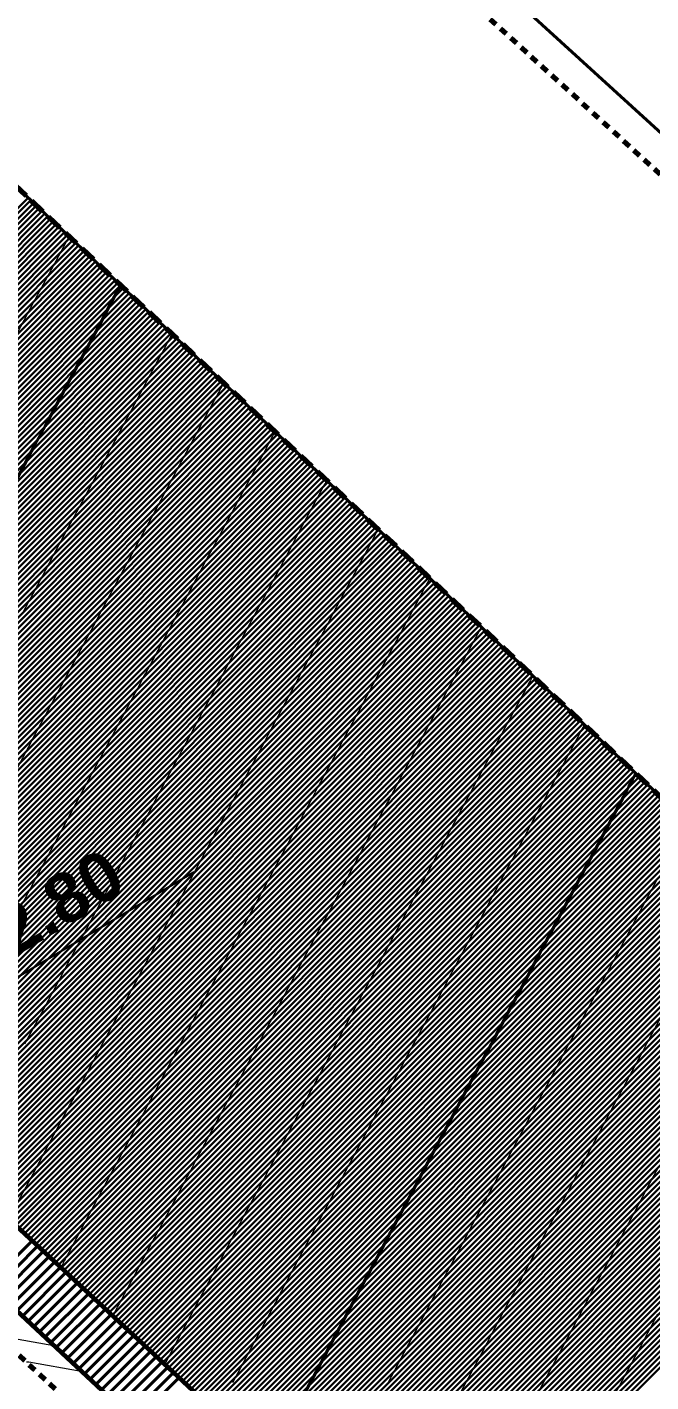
# Model space of a CAD drawing. Extents: x 2799052 to 2815686, y 1319509 to 1336143.
# Drawn here: x 2807529.06 to 2807539.16, y 1327782.17 to 1327804.1 of the extents above; entities that cross this region are included whole.
import ezdxf

# ---------------------------------------------------------------- set-up
doc = ezdxf.new("R2010")
doc.units = 0
doc.header["$LTSCALE"] = 0.5
doc.header["$MEASUREMENT"] = 0
doc.linetypes.add('DASHED', pattern=[0.75, 0.5, -0.25])
doc.linetypes.add('HIDDEN', pattern=[0.375, 0.25, -0.125])
for name, color, linetype, lineweight in [('C-Demo-Saww-Cutt', 4, 'HIDDEN', 70), ('C-PRKG-CONC', 2, 'Continuous', 40), ('C-PRKG-Curb-Gutt', 5, 'Continuous', 40), ('C-Road-Asph-Hach', 110, 'Continuous', 30), ('C-Strm-Foun-Dran', 6, 'HIDDEN', 70), ('C-TOPO-BDRY', 5, 'DASHED', 70), ('C-Topo-Cont-10th', 8, 'Continuous', 13), ('C-TOPO-CONT-1FT', 7, 'Continuous', 40), ('C-TOPO-SPOT', 2, 'Continuous', 25), ('C-WALL', 6, 'Continuous', 60), ('C-Wall-Hach', 130, 'Continuous', 40)]:
    doc.layers.add(name, color=color, linetype=linetype, lineweight=lineweight)
doc.layers.add('C-Road-Asph-Hach-Bdry', color=64, linetype='Continuous', lineweight=25, plot=False)
doc.layers.add('C-TOPO-USER', color=40, linetype='Continuous')
doc.styles.add('Swiss 721 BT', font='swissb.ttf', dxfattribs={"height": 2})

msp = doc.modelspace()

# ---------------------------------------------------------------- linework, layer by layer
at = {"layer": 'C-Demo-Saww-Cutt'}
msp.add_line((2807530.907, 1327809.387), (2807546.432, 1327795.225), dxfattribs=at)
at = {"layer": 'C-PRKG-CONC'}
for p, q in [((2807526.78, 1327803.513), (2807555.181, 1327776.615)), ((2807544.894, 1327769.795), (2807526.593, 1327786.827))]:
    msp.add_line(p, q, dxfattribs=at)
at = {"layer": 'C-PRKG-Curb-Gutt'}
msp.add_line((2807531.294, 1327809.711, 8304.434), (2807546.769, 1327795.595, 8304.434), dxfattribs=at)
at = {"layer": 'C-Road-Asph-Hach', "linetype": 'Continuous'}
for p, q in [((2807520.362, 1327792.627), (2807529.075, 1327801.34)), ((2807520.407, 1327792.584), (2807529.12, 1327801.297)), ((2807520.453, 1327792.541), (2807529.165, 1327801.254)), ((2807520.499, 1327792.499), (2807529.211, 1327801.211)), ((2807520.545, 1327792.456), (2807529.256, 1327801.168)), ((2807520.591, 1327792.414), (2807529.302, 1327801.125)), ((2807520.636, 1327792.371), (2807529.347, 1327801.082)), ((2807520.682, 1327792.328), (2807529.392, 1327801.039)), ((2807520.728, 1327792.286), (2807529.438, 1327800.996)), ((2807520.774, 1327792.243), (2807529.483, 1327800.953)), ((2807520.819, 1327792.201), (2807529.529, 1327800.91)), ((2807520.865, 1327792.158), (2807529.574, 1327800.867)), ((2807520.911, 1327792.115), (2807529.619, 1327800.824)), ((2807520.957, 1327792.073), (2807529.665, 1327800.781)), ((2807521.003, 1327792.03), (2807529.71, 1327800.738)), ((2807521.048, 1327791.988), (2807529.756, 1327800.695)), ((2807521.094, 1327791.945), (2807529.801, 1327800.652)), ((2807521.14, 1327791.902), (2807529.846, 1327800.609)), ((2807521.186, 1327791.86), (2807529.892, 1327800.566)), ((2807521.232, 1327791.817), (2807529.937, 1327800.523)), ((2807521.277, 1327791.775), (2807529.983, 1327800.48)), ((2807521.323, 1327791.732), (2807530.028, 1327800.437)), ((2807521.369, 1327791.689), (2807530.073, 1327800.394)), ((2807521.415, 1327791.647), (2807530.119, 1327800.351)), ((2807521.46, 1327791.604), (2807530.164, 1327800.308)), ((2807521.506, 1327791.562), (2807530.21, 1327800.265)), ((2807521.552, 1327791.519), (2807530.255, 1327800.222)), ((2807521.598, 1327791.476), (2807530.3, 1327800.179)), ((2807521.644, 1327791.434), (2807530.346, 1327800.136)), ((2807521.689, 1327791.391), (2807530.391, 1327800.093)), ((2807521.735, 1327791.348), (2807530.436, 1327800.05)), ((2807521.781, 1327791.306), (2807530.482, 1327800.007)), ((2807521.827, 1327791.263), (2807530.527, 1327799.964)), ((2807521.872, 1327791.221), (2807530.573, 1327799.921)), ((2807521.918, 1327791.178), (2807530.618, 1327799.878)), ((2807521.964, 1327791.135), (2807530.663, 1327799.835)), ((2807522.01, 1327791.093), (2807530.709, 1327799.792)), ((2807522.056, 1327791.05), (2807530.754, 1327799.749)), ((2807522.101, 1327791.008), (2807530.8, 1327799.706)), ((2807522.147, 1327790.965), (2807530.845, 1327799.663)), ((2807522.193, 1327790.922), (2807530.89, 1327799.62)), ((2807522.239, 1327790.88), (2807530.936, 1327799.577)), ((2807522.284, 1327790.837), (2807530.981, 1327799.534)), ((2807522.33, 1327790.795), (2807531.027, 1327799.491)), ((2807522.376, 1327790.752), (2807531.072, 1327799.448)), ((2807522.422, 1327790.709), (2807531.117, 1327799.405)), ((2807522.468, 1327790.667), (2807531.163, 1327799.362)), ((2807522.513, 1327790.624), (2807531.208, 1327799.319)), ((2807522.559, 1327790.582), (2807531.254, 1327799.276)), ((2807522.605, 1327790.539), (2807531.299, 1327799.233)), ((2807522.651, 1327790.496), (2807531.344, 1327799.19)), ((2807522.697, 1327790.454), (2807531.39, 1327799.147)), ((2807522.742, 1327790.411), (2807531.435, 1327799.104)), ((2807522.788, 1327790.369), (2807531.481, 1327799.061)), ((2807522.834, 1327790.326), (2807531.526, 1327799.018)), ((2807522.88, 1327790.283), (2807531.571, 1327798.975)), ((2807522.925, 1327790.241), (2807531.617, 1327798.932)), ((2807522.971, 1327790.198), (2807531.662, 1327798.889)), ((2807523.017, 1327790.155), (2807531.708, 1327798.846)), ((2807523.063, 1327790.113), (2807531.753, 1327798.803)), ((2807523.109, 1327790.07), (2807531.798, 1327798.76)), ((2807523.154, 1327790.028), (2807531.844, 1327798.717)), ((2807523.2, 1327789.985), (2807531.889, 1327798.674)), ((2807523.246, 1327789.942), (2807531.935, 1327798.631)), ((2807523.292, 1327789.9), (2807531.98, 1327798.588)), ((2807523.337, 1327789.857), (2807532.025, 1327798.545)), ((2807523.383, 1327789.815), (2807532.071, 1327798.502)), ((2807523.429, 1327789.772), (2807532.116, 1327798.459)), ((2807523.475, 1327789.729), (2807532.161, 1327798.416)), ((2807523.521, 1327789.687), (2807532.207, 1327798.373)), ((2807523.566, 1327789.644), (2807532.252, 1327798.33)), ((2807523.612, 1327789.602), (2807532.298, 1327798.287)), ((2807523.658, 1327789.559), (2807532.343, 1327798.244)), ((2807523.704, 1327789.516), (2807532.388, 1327798.201)), ((2807523.749, 1327789.474), (2807532.434, 1327798.158)), ((2807523.795, 1327789.431), (2807532.479, 1327798.115)), ((2807523.841, 1327789.389), (2807532.525, 1327798.072)), ((2807523.887, 1327789.346), (2807532.57, 1327798.029)), ((2807523.933, 1327789.303), (2807532.615, 1327797.986)), ((2807523.978, 1327789.261), (2807532.661, 1327797.943)), ((2807524.024, 1327789.218), (2807532.706, 1327797.9)), ((2807524.07, 1327789.176), (2807532.752, 1327797.857)), ((2807524.116, 1327789.133), (2807532.797, 1327797.814)), ((2807524.162, 1327789.09), (2807532.842, 1327797.771)), ((2807524.207, 1327789.048), (2807532.888, 1327797.728)), ((2807524.253, 1327789.005), (2807532.933, 1327797.685)), ((2807524.299, 1327788.962), (2807532.979, 1327797.642)), ((2807524.345, 1327788.92), (2807533.024, 1327797.599)), ((2807524.39, 1327788.877), (2807533.069, 1327797.556)), ((2807524.436, 1327788.835), (2807533.115, 1327797.513)), ((2807524.482, 1327788.792), (2807533.16, 1327797.47)), ((2807524.528, 1327788.749), (2807533.206, 1327797.427)), ((2807524.574, 1327788.707), (2807533.251, 1327797.384)), ((2807524.619, 1327788.664), (2807533.296, 1327797.341)), ((2807524.665, 1327788.622), (2807533.342, 1327797.298)), ((2807524.711, 1327788.579), (2807533.387, 1327797.255)), ((2807524.757, 1327788.536), (2807533.433, 1327797.212)), ((2807524.802, 1327788.494), (2807533.478, 1327797.169)), ((2807524.848, 1327788.451), (2807533.523, 1327797.126)), ((2807524.894, 1327788.409), (2807533.569, 1327797.083)), ((2807524.94, 1327788.366), (2807533.614, 1327797.04)), ((2807524.986, 1327788.323), (2807533.66, 1327796.997)), ((2807525.031, 1327788.281), (2807533.705, 1327796.954)), ((2807525.077, 1327788.238), (2807533.75, 1327796.911)), ((2807525.123, 1327788.196), (2807533.796, 1327796.868)), ((2807525.169, 1327788.153), (2807533.841, 1327796.825)), ((2807525.214, 1327788.11), (2807533.886, 1327796.782)), ((2807525.26, 1327788.068), (2807533.932, 1327796.739)), ((2807525.306, 1327788.025), (2807533.977, 1327796.696)), ((2807525.352, 1327787.983), (2807534.023, 1327796.653)), ((2807525.398, 1327787.94), (2807534.068, 1327796.61)), ((2807525.443, 1327787.897), (2807534.113, 1327796.567)), ((2807525.489, 1327787.855), (2807534.159, 1327796.524)), ((2807525.535, 1327787.812), (2807534.204, 1327796.481)), ((2807525.581, 1327787.769), (2807534.25, 1327796.438)), ((2807525.627, 1327787.727), (2807534.295, 1327796.395)), ((2807525.672, 1327787.684), (2807534.34, 1327796.352)), ((2807525.718, 1327787.642), (2807534.386, 1327796.309)), ((2807525.764, 1327787.599), (2807534.431, 1327796.266)), ((2807525.81, 1327787.556), (2807534.477, 1327796.223)), ((2807525.855, 1327787.514), (2807534.522, 1327796.18)), ((2807525.901, 1327787.471), (2807534.567, 1327796.137)), ((2807525.947, 1327787.429), (2807534.613, 1327796.094)), ((2807525.993, 1327787.386), (2807534.658, 1327796.051)), ((2807526.039, 1327787.343), (2807534.704, 1327796.008)), ((2807526.084, 1327787.301), (2807534.749, 1327795.965)), ((2807526.13, 1327787.258), (2807534.794, 1327795.922)), ((2807526.176, 1327787.216), (2807534.84, 1327795.879)), ((2807526.222, 1327787.173), (2807534.885, 1327795.836)), ((2807526.267, 1327787.13), (2807534.931, 1327795.793)), ((2807526.313, 1327787.088), (2807534.976, 1327795.75)), ((2807526.359, 1327787.045), (2807535.021, 1327795.708)), ((2807526.405, 1327787.003), (2807535.067, 1327795.665)), ((2807526.451, 1327786.96), (2807535.112, 1327795.622)), ((2807526.496, 1327786.917), (2807535.158, 1327795.579)), ((2807526.542, 1327786.875), (2807535.203, 1327795.536)), ((2807526.588, 1327786.832), (2807535.248, 1327795.493)), ((2807526.634, 1327786.79), (2807535.294, 1327795.45)), ((2807526.679, 1327786.747), (2807535.339, 1327795.407)), ((2807526.725, 1327786.704), (2807535.385, 1327795.364)), ((2807526.771, 1327786.662), (2807535.43, 1327795.321)), ((2807526.817, 1327786.619), (2807535.475, 1327795.278)), ((2807526.863, 1327786.576), (2807535.521, 1327795.235)), ((2807526.908, 1327786.534), (2807535.566, 1327795.192)), ((2807526.954, 1327786.491), (2807535.612, 1327795.149)), ((2807527, 1327786.449), (2807535.657, 1327795.106)), ((2807527.046, 1327786.406), (2807535.702, 1327795.063)), ((2807527.092, 1327786.363), (2807535.748, 1327795.02)), ((2807527.137, 1327786.321), (2807535.793, 1327794.977)), ((2807527.183, 1327786.278), (2807535.838, 1327794.934)), ((2807527.229, 1327786.236), (2807535.884, 1327794.891)), ((2807527.275, 1327786.193), (2807535.929, 1327794.848)), ((2807527.32, 1327786.15), (2807535.975, 1327794.805)), ((2807527.366, 1327786.108), (2807536.02, 1327794.762)), ((2807527.412, 1327786.065), (2807536.065, 1327794.719)), ((2807527.458, 1327786.023), (2807536.111, 1327794.676)), ((2807527.504, 1327785.98), (2807536.156, 1327794.633)), ((2807527.549, 1327785.937), (2807536.202, 1327794.59)), ((2807527.595, 1327785.895), (2807536.247, 1327794.547)), ((2807527.641, 1327785.852), (2807536.292, 1327794.504)), ((2807527.687, 1327785.81), (2807536.338, 1327794.461)), ((2807527.732, 1327785.767), (2807536.383, 1327794.418)), ((2807527.778, 1327785.724), (2807536.429, 1327794.375)), ((2807527.824, 1327785.682), (2807536.474, 1327794.332)), ((2807527.87, 1327785.639), (2807536.519, 1327794.289)), ((2807527.916, 1327785.597), (2807536.565, 1327794.246)), ((2807527.961, 1327785.554), (2807536.61, 1327794.203)), ((2807528.007, 1327785.511), (2807536.656, 1327794.16)), ((2807528.053, 1327785.469), (2807536.701, 1327794.117)), ((2807528.099, 1327785.426), (2807536.746, 1327794.074)), ((2807528.144, 1327785.383), (2807536.792, 1327794.031)), ((2807528.19, 1327785.341), (2807536.837, 1327793.988)), ((2807528.236, 1327785.298), (2807536.883, 1327793.945)), ((2807528.282, 1327785.256), (2807536.928, 1327793.902)), ((2807528.328, 1327785.213), (2807536.973, 1327793.859)), ((2807528.373, 1327785.17), (2807537.019, 1327793.816)), ((2807528.419, 1327785.128), (2807537.064, 1327793.773)), ((2807528.465, 1327785.085), (2807537.11, 1327793.73)), ((2807528.511, 1327785.043), (2807537.155, 1327793.687)), ((2807528.557, 1327785), (2807537.2, 1327793.644)), ((2807528.602, 1327784.957), (2807537.246, 1327793.601)), ((2807528.648, 1327784.915), (2807537.291, 1327793.558)), ((2807528.694, 1327784.872), (2807537.337, 1327793.515)), ((2807528.74, 1327784.83), (2807537.382, 1327793.472)), ((2807528.785, 1327784.787), (2807537.427, 1327793.429)), ((2807528.831, 1327784.744), (2807537.473, 1327793.386)), ((2807528.877, 1327784.702), (2807537.518, 1327793.343)), ((2807528.923, 1327784.659), (2807537.563, 1327793.3)), ((2807528.969, 1327784.617), (2807537.609, 1327793.257)), ((2807529.014, 1327784.574), (2807537.654, 1327793.214)), ((2807529.06, 1327784.531), (2807537.7, 1327793.171)), ((2807529.106, 1327784.489), (2807537.745, 1327793.128)), ((2807529.152, 1327784.446), (2807537.79, 1327793.085)), ((2807529.197, 1327784.404), (2807537.836, 1327793.042)), ((2807529.243, 1327784.361), (2807537.881, 1327792.999)), ((2807529.289, 1327784.318), (2807537.927, 1327792.956)), ((2807529.335, 1327784.276), (2807537.972, 1327792.913)), ((2807529.381, 1327784.233), (2807538.017, 1327792.87)), ((2807529.426, 1327784.19), (2807538.063, 1327792.827)), ((2807529.472, 1327784.148), (2807538.108, 1327792.784)), ((2807529.518, 1327784.105), (2807538.154, 1327792.741)), ((2807529.564, 1327784.063), (2807538.199, 1327792.698)), ((2807529.609, 1327784.02), (2807538.244, 1327792.655)), ((2807529.655, 1327783.977), (2807538.29, 1327792.612)), ((2807529.701, 1327783.935), (2807538.335, 1327792.569)), ((2807529.747, 1327783.892), (2807538.381, 1327792.526)), ((2807529.793, 1327783.85), (2807538.426, 1327792.483)), ((2807529.838, 1327783.807), (2807538.471, 1327792.44)), ((2807529.884, 1327783.764), (2807538.517, 1327792.397)), ((2807529.93, 1327783.722), (2807538.562, 1327792.354)), ((2807529.976, 1327783.679), (2807538.608, 1327792.311)), ((2807530.022, 1327783.637), (2807538.653, 1327792.268)), ((2807530.067, 1327783.594), (2807538.698, 1327792.225)), ((2807530.113, 1327783.551), (2807538.744, 1327792.182)), ((2807530.159, 1327783.509), (2807538.789, 1327792.139)), ((2807530.205, 1327783.466), (2807538.835, 1327792.096)), ((2807530.25, 1327783.424), (2807538.88, 1327792.053)), ((2807530.296, 1327783.381), (2807538.925, 1327792.01)), ((2807530.342, 1327783.338), (2807538.971, 1327791.967)), ((2807530.388, 1327783.296), (2807539.016, 1327791.924)), ((2807530.434, 1327783.253), (2807539.062, 1327791.881)), ((2807530.479, 1327783.211), (2807539.107, 1327791.838)), ((2807530.525, 1327783.168), (2807539.152, 1327791.795)), ((2807530.571, 1327783.125), (2807539.198, 1327791.752)), ((2807530.617, 1327783.083), (2807539.243, 1327791.709)), ((2807530.662, 1327783.04), (2807539.288, 1327791.666)), ((2807530.708, 1327782.997), (2807539.334, 1327791.623)), ((2807530.754, 1327782.955), (2807539.379, 1327791.58)), ((2807530.8, 1327782.912), (2807539.425, 1327791.537)), ((2807530.846, 1327782.87), (2807539.47, 1327791.494)), ((2807530.891, 1327782.827), (2807539.515, 1327791.451)), ((2807530.937, 1327782.784), (2807539.561, 1327791.408)), ((2807530.983, 1327782.742), (2807539.606, 1327791.365)), ((2807531.029, 1327782.699), (2807539.652, 1327791.322)), ((2807531.074, 1327782.657), (2807539.697, 1327791.279)), ((2807531.12, 1327782.614), (2807539.742, 1327791.236)), ((2807531.166, 1327782.571), (2807539.788, 1327791.193)), ((2807531.212, 1327782.529), (2807539.833, 1327791.15)), ((2807531.258, 1327782.486), (2807539.879, 1327791.107)), ((2807531.303, 1327782.444), (2807539.924, 1327791.064)), ((2807531.349, 1327782.401), (2807539.969, 1327791.021)), ((2807531.395, 1327782.358), (2807540.015, 1327790.978)), ((2807531.441, 1327782.316), (2807540.06, 1327790.935)), ((2807531.487, 1327782.273), (2807540.106, 1327790.892)), ((2807531.532, 1327782.231), (2807540.151, 1327790.849)), ((2807531.578, 1327782.188), (2807540.196, 1327790.806)), ((2807531.624, 1327782.145), (2807540.242, 1327790.763)), ((2807531.67, 1327782.103), (2807540.287, 1327790.72)), ((2807531.715, 1327782.06), (2807540.333, 1327790.677)), ((2807531.761, 1327782.018), (2807540.378, 1327790.634)), ((2807531.807, 1327781.975), (2807540.423, 1327790.591)), ((2807531.853, 1327781.932), (2807540.469, 1327790.548)), ((2807531.899, 1327781.89), (2807540.514, 1327790.505)), ((2807531.944, 1327781.847), (2807540.56, 1327790.462)), ((2807531.99, 1327781.804), (2807540.605, 1327790.419)), ((2807532.036, 1327781.762), (2807540.65, 1327790.376)), ((2807532.082, 1327781.719), (2807540.696, 1327790.333)), ((2807532.127, 1327781.677), (2807540.741, 1327790.29)), ((2807532.173, 1327781.634), (2807540.787, 1327790.247)), ((2807532.219, 1327781.591), (2807540.832, 1327790.204)), ((2807532.265, 1327781.549), (2807540.877, 1327790.161)), ((2807532.311, 1327781.506), (2807540.923, 1327790.118)), ((2807532.356, 1327781.464), (2807540.968, 1327790.075)), ((2807532.402, 1327781.421), (2807541.013, 1327790.032)), ((2807532.448, 1327781.378), (2807541.059, 1327789.989)), ((2807532.494, 1327781.336), (2807541.104, 1327789.946)), ((2807532.539, 1327781.293), (2807541.15, 1327789.903)), ((2807532.585, 1327781.251), (2807541.195, 1327789.86)), ((2807532.631, 1327781.208), (2807541.24, 1327789.817)), ((2807532.677, 1327781.165), (2807541.286, 1327789.774)), ((2807532.723, 1327781.123), (2807541.331, 1327789.731)), ((2807532.768, 1327781.08), (2807541.377, 1327789.688)), ((2807532.814, 1327781.038), (2807541.422, 1327789.645)), ((2807532.86, 1327780.995), (2807541.467, 1327789.602)), ((2807532.906, 1327780.952), (2807541.513, 1327789.559)), ((2807532.952, 1327780.91), (2807541.558, 1327789.516)), ((2807532.997, 1327780.867), (2807541.604, 1327789.473)), ((2807533.043, 1327780.825), (2807541.649, 1327789.43)), ((2807533.089, 1327780.782), (2807541.694, 1327789.387)), ((2807533.135, 1327780.739), (2807541.74, 1327789.344)), ((2807533.18, 1327780.697), (2807541.785, 1327789.301)), ((2807533.226, 1327780.654), (2807541.831, 1327789.258)), ((2807533.272, 1327780.611), (2807541.876, 1327789.215)), ((2807533.318, 1327780.569), (2807541.921, 1327789.172)), ((2807533.364, 1327780.526), (2807541.967, 1327789.129)), ((2807533.409, 1327780.484), (2807542.012, 1327789.087)), ((2807533.455, 1327780.441), (2807542.058, 1327789.044)), ((2807533.501, 1327780.398), (2807542.103, 1327789.001)), ((2807533.547, 1327780.356), (2807542.148, 1327788.958)), ((2807533.592, 1327780.313), (2807542.194, 1327788.915)), ((2807533.638, 1327780.271), (2807542.239, 1327788.872)), ((2807533.684, 1327780.228), (2807542.285, 1327788.829)), ((2807533.73, 1327780.185), (2807542.33, 1327788.786)), ((2807533.776, 1327780.143), (2807542.375, 1327788.743)), ((2807533.821, 1327780.1), (2807542.421, 1327788.7)), ((2807533.867, 1327780.058), (2807542.466, 1327788.657)), ((2807533.913, 1327780.015), (2807542.512, 1327788.614)), ((2807533.959, 1327779.972), (2807542.557, 1327788.571)), ((2807534.004, 1327779.93), (2807542.602, 1327788.528)), ((2807534.05, 1327779.887), (2807542.648, 1327788.485)), ((2807534.096, 1327779.845), (2807542.693, 1327788.442)), ((2807534.142, 1327779.802), (2807542.738, 1327788.399)), ((2807534.188, 1327779.759), (2807542.784, 1327788.356)), ((2807534.233, 1327779.717), (2807542.829, 1327788.313)), ((2807534.279, 1327779.674), (2807542.875, 1327788.27)), ((2807534.325, 1327779.632), (2807542.92, 1327788.227)), ((2807534.371, 1327779.589), (2807542.965, 1327788.184)), ((2807534.417, 1327779.546), (2807543.011, 1327788.141)), ((2807534.462, 1327779.504), (2807543.056, 1327788.098)), ((2807534.508, 1327779.461), (2807543.102, 1327788.055)), ((2807534.554, 1327779.418), (2807543.147, 1327788.012)), ((2807534.6, 1327779.376), (2807543.192, 1327787.969)), ((2807534.645, 1327779.333), (2807543.238, 1327787.926)), ((2807534.691, 1327779.291), (2807543.283, 1327787.883)), ((2807534.737, 1327779.248), (2807543.329, 1327787.84)), ((2807534.783, 1327779.205), (2807543.374, 1327787.797)), ((2807534.829, 1327779.163), (2807543.419, 1327787.754)), ((2807534.874, 1327779.12), (2807543.465, 1327787.711)), ((2807534.92, 1327779.078), (2807543.51, 1327787.668)), ((2807534.966, 1327779.035), (2807543.556, 1327787.625)), ((2807535.012, 1327778.992), (2807543.601, 1327787.582)), ((2807535.057, 1327778.95), (2807543.646, 1327787.539)), ((2807535.103, 1327778.907), (2807543.692, 1327787.496)), ((2807535.149, 1327778.865), (2807543.737, 1327787.453)), ((2807535.195, 1327778.822), (2807543.783, 1327787.41)), ((2807535.241, 1327778.779), (2807543.828, 1327787.367)), ((2807535.286, 1327778.737), (2807543.873, 1327787.324)), ((2807535.332, 1327778.694), (2807543.919, 1327787.281)), ((2807535.378, 1327778.652), (2807543.964, 1327787.238)), ((2807535.424, 1327778.609), (2807544.01, 1327787.195)), ((2807535.469, 1327778.566), (2807544.055, 1327787.152)), ((2807531.441, 1327782.316), (2807531.441, 1327782.316))]:
    msp.add_line(p, q, dxfattribs=at)
at = {"layer": 'C-Road-Asph-Hach-Bdry'}
for p, q in [((2807544.894, 1327769.795), (2807507.963, 1327804.165)), ((2807526.78, 1327803.513), (2807555.181, 1327776.615))]:
    msp.add_line(p, q, dxfattribs=at)
msp.add_circle((2807368.688, 1327825.522), 8317.007, dxfattribs=at)
at = {"layer": 'C-Strm-Foun-Dran'}
msp.add_line((2807511.8, 1327798.546), (2807546.434, 1327766.313), dxfattribs=at)
at = {"layer": 'C-TOPO-BDRY'}
msp.add_line((2807555.181, 1327776.615, 8305.199), (2807526.78, 1327803.513, 8305.199), dxfattribs=at)
at = {"layer": 'C-Topo-Cont-10th'}
for points, elevation in [([(2807528.895, 1327799.142), (2807529.07, 1327799.468), (2807529.164, 1327799.644), (2807529.419, 1327800.119), (2807529.489, 1327800.248), (2807529.732, 1327800.702), (2807529.738, 1327800.712)], 8293.1), ([(2807528.999, 1327794.644), (2807529.312, 1327795.227), (2807529.536, 1327795.644), (2807529.661, 1327795.878), (2807529.895, 1327796.313), (2807530.01, 1327796.528), (2807530.072, 1327796.644), (2807530.359, 1327797.179), (2807530.609, 1327797.644), (2807530.709, 1327797.83), (2807530.895, 1327798.177), (2807531.058, 1327798.481), (2807531.145, 1327798.644), (2807531.304, 1327798.939), (2807531.343, 1327799.012), (2807531.399, 1327799.116), (2807531.407, 1327799.131)], 8292.9), ([(2807528.895, 1327792.103), (2807529.084, 1327792.455), (2807529.185, 1327792.644), (2807529.433, 1327793.106), (2807529.722, 1327793.644), (2807529.782, 1327793.756), (2807529.895, 1327793.967), (2807530.131, 1327794.407), (2807530.258, 1327794.644), (2807530.481, 1327795.058), (2807530.795, 1327795.644), (2807530.83, 1327795.709), (2807530.895, 1327795.831), (2807531.179, 1327796.36), (2807531.331, 1327796.644), (2807531.528, 1327797.011), (2807531.867, 1327797.644), (2807531.877, 1327797.662), (2807531.895, 1327797.696), (2807532.226, 1327798.313), (2807532.232, 1327798.324), (2807532.232, 1327798.324), (2807532.241, 1327798.341)], 8292.8), ([(2807528.895, 1327789.755), (2807529.205, 1327790.333), (2807529.372, 1327790.644), (2807529.554, 1327790.984), (2807529.895, 1327791.619), (2807529.904, 1327791.635), (2807529.908, 1327791.644), (2807530.253, 1327792.286), (2807530.445, 1327792.644), (2807530.602, 1327792.937), (2807530.895, 1327793.484), (2807530.951, 1327793.588), (2807530.981, 1327793.644), (2807531.3, 1327794.239), (2807531.517, 1327794.644), (2807531.649, 1327794.89), (2807531.895, 1327795.349), (2807531.998, 1327795.541), (2807532.053, 1327795.644), (2807532.347, 1327796.192), (2807532.589, 1327796.644), (2807532.696, 1327796.843), (2807532.895, 1327797.214), (2807533.045, 1327797.494), (2807533.048, 1327797.499), (2807533.067, 1327797.534), (2807533.067, 1327797.535), (2807533.076, 1327797.55)], 8292.7), ([(2807529.022, 1327787.644), (2807529.327, 1327788.212), (2807529.559, 1327788.644), (2807529.676, 1327788.862), (2807529.895, 1327789.271), (2807530.025, 1327789.513), (2807530.095, 1327789.644), (2807530.374, 1327790.164), (2807530.631, 1327790.644), (2807530.723, 1327790.815), (2807530.895, 1327791.135), (2807531.072, 1327791.466), (2807531.167, 1327791.644), (2807531.421, 1327792.117), (2807531.704, 1327792.644), (2807531.77, 1327792.768), (2807531.895, 1327793.001), (2807532.119, 1327793.419), (2807532.24, 1327793.644), (2807532.468, 1327794.07), (2807532.776, 1327794.644), (2807532.817, 1327794.721), (2807532.895, 1327794.866), (2807533.166, 1327795.372), (2807533.312, 1327795.644), (2807533.515, 1327796.023), (2807533.848, 1327796.644), (2807533.864, 1327796.674), (2807533.883, 1327796.71), (2807533.901, 1327796.743), (2807533.902, 1327796.745), (2807533.91, 1327796.76)], 8292.6), ([(2807528.932, 1327785.125), (2807529.1, 1327785.438), (2807529.21, 1327785.644), (2807529.449, 1327786.089), (2807529.746, 1327786.644), (2807529.798, 1327786.74), (2807529.895, 1327786.921), (2807530.147, 1327787.391), (2807530.282, 1327787.644), (2807530.496, 1327788.042), (2807530.818, 1327788.644), (2807530.845, 1327788.693), (2807530.895, 1327788.786), (2807531.194, 1327789.344), (2807531.354, 1327789.644), (2807531.543, 1327789.996), (2807531.89, 1327790.644), (2807531.892, 1327790.647), (2807531.895, 1327790.652), (2807532.241, 1327791.298), (2807532.426, 1327791.644), (2807532.59, 1327791.949), (2807532.895, 1327792.518), (2807532.939, 1327792.6), (2807532.962, 1327792.644), (2807533.288, 1327793.251), (2807533.498, 1327793.644), (2807533.637, 1327793.902), (2807533.895, 1327794.384), (2807533.986, 1327794.553), (2807534.034, 1327794.644), (2807534.334, 1327795.204), (2807534.57, 1327795.644), (2807534.683, 1327795.855), (2807534.7, 1327795.886), (2807534.719, 1327795.921), (2807534.735, 1327795.953), (2807534.737, 1327795.955), (2807534.745, 1327795.97)], 8292.5), ([(2807535.579, 1327795.179), (2807535.572, 1327795.165), (2807535.57, 1327795.162), (2807535.554, 1327795.132), (2807535.536, 1327795.099), (2807535.516, 1327795.061), (2807535.502, 1327795.036), (2807535.292, 1327794.644), (2807535.154, 1327794.385), (2807534.895, 1327793.902), (2807534.805, 1327793.734), (2807534.756, 1327793.644), (2807534.456, 1327793.083), (2807534.221, 1327792.644), (2807534.107, 1327792.432), (2807533.895, 1327792.036), (2807533.758, 1327791.78), (2807533.685, 1327791.644), (2807533.409, 1327791.129), (2807533.149, 1327790.644), (2807533.061, 1327790.478), (2807532.895, 1327790.169), (2807532.712, 1327789.827), (2807532.614, 1327789.644), (2807532.363, 1327789.176), (2807532.078, 1327788.644), (2807532.014, 1327788.525), (2807531.895, 1327788.302), (2807531.665, 1327787.873), (2807531.542, 1327787.644), (2807531.316, 1327787.222), (2807531.006, 1327786.644), (2807530.968, 1327786.571), (2807530.895, 1327786.436), (2807530.619, 1327785.92), (2807530.471, 1327785.644), (2807530.27, 1327785.269), (2807529.935, 1327784.644), (2807529.921, 1327784.617), (2807529.793, 1327784.378), (2807529.733, 1327784.265), (2807529.698, 1327784.201), (2807529.676, 1327784.16), (2807529.66, 1327784.13), (2807529.649, 1327784.109), (2807529.64, 1327784.092), (2807529.613, 1327784.041), (2807529.604, 1327784.025)], 8292.4), ([(2807536.414, 1327794.389), (2807536.406, 1327794.376), (2807536.404, 1327794.372), (2807536.389, 1327794.344), (2807536.372, 1327794.312), (2807536.353, 1327794.276), (2807536.332, 1327794.236), (2807536.322, 1327794.217), (2807536.014, 1327793.644), (2807535.973, 1327793.566), (2807535.895, 1327793.421), (2807535.624, 1327792.915), (2807535.479, 1327792.644), (2807535.275, 1327792.263), (2807534.943, 1327791.644), (2807534.926, 1327791.612), (2807534.895, 1327791.554), (2807534.578, 1327790.961), (2807534.408, 1327790.644), (2807534.229, 1327790.31), (2807533.895, 1327789.686), (2807533.88, 1327789.658), (2807533.872, 1327789.644), (2807533.531, 1327789.007), (2807533.337, 1327788.644), (2807533.183, 1327788.356), (2807532.895, 1327787.819), (2807532.834, 1327787.705), (2807532.801, 1327787.644), (2807532.485, 1327787.053), (2807532.266, 1327786.644), (2807532.137, 1327786.402), (2807531.895, 1327785.951), (2807531.788, 1327785.751), (2807531.73, 1327785.644), (2807531.439, 1327785.099), (2807531.195, 1327784.644), (2807531.091, 1327784.448), (2807530.895, 1327784.082), (2807530.742, 1327783.797), (2807530.722, 1327783.759), (2807530.632, 1327783.591), (2807530.581, 1327783.495), (2807530.548, 1327783.433), (2807530.524, 1327783.39), (2807530.507, 1327783.358), (2807530.494, 1327783.333), (2807530.454, 1327783.257), (2807530.446, 1327783.242)], 8292.3), ([(2807537.248, 1327793.599), (2807537.241, 1327793.586), (2807537.239, 1327793.581), (2807537.225, 1327793.555), (2807537.209, 1327793.525), (2807537.191, 1327793.491), (2807537.17, 1327793.453), (2807537.147, 1327793.41), (2807537.141, 1327793.398), (2807536.895, 1327792.939), (2807536.792, 1327792.747), (2807536.737, 1327792.644), (2807536.443, 1327792.095), (2807536.201, 1327791.644), (2807536.095, 1327791.444), (2807535.895, 1327791.072), (2807535.746, 1327790.793), (2807535.666, 1327790.644), (2807535.397, 1327790.141), (2807535.131, 1327789.644), (2807535.048, 1327789.49), (2807534.895, 1327789.204), (2807534.7, 1327788.839), (2807534.595, 1327788.644), (2807534.351, 1327788.187), (2807534.06, 1327787.644), (2807534.003, 1327787.536), (2807533.895, 1327787.335), (2807533.654, 1327786.885), (2807533.525, 1327786.644), (2807533.305, 1327786.233), (2807532.99, 1327785.644), (2807532.957, 1327785.582), (2807532.895, 1327785.467), (2807532.608, 1327784.93), (2807532.455, 1327784.644), (2807532.26, 1327784.279), (2807531.92, 1327783.644), (2807531.911, 1327783.627), (2807531.895, 1327783.597), (2807531.563, 1327782.976), (2807531.531, 1327782.916), (2807531.463, 1327782.789), (2807531.419, 1327782.707), (2807531.388, 1327782.649), (2807531.366, 1327782.607), (2807531.348, 1327782.574), (2807531.294, 1327782.472), (2807531.287, 1327782.459)], 8292.2), ([(2807538.083, 1327792.808), (2807538.076, 1327792.796), (2807538.073, 1327792.791), (2807538.06, 1327792.766), (2807538.045, 1327792.738), (2807538.028, 1327792.706), (2807538.009, 1327792.671), (2807537.987, 1327792.63), (2807537.962, 1327792.582), (2807537.96, 1327792.579), (2807537.895, 1327792.458), (2807537.611, 1327791.927), (2807537.459, 1327791.644), (2807537.262, 1327791.276), (2807536.924, 1327790.644), (2807536.914, 1327790.625), (2807536.895, 1327790.59), (2807536.565, 1327789.973), (2807536.389, 1327789.644), (2807536.217, 1327789.322), (2807535.895, 1327788.721), (2807535.868, 1327788.671), (2807535.854, 1327788.644), (2807535.519, 1327788.019), (2807535.318, 1327787.644), (2807535.171, 1327787.368), (2807534.895, 1327786.852), (2807534.822, 1327786.716), (2807534.783, 1327786.644), (2807534.474, 1327786.065), (2807534.249, 1327785.644), (2807534.125, 1327785.413), (2807533.895, 1327784.983), (2807533.777, 1327784.762), (2807533.714, 1327784.644), (2807533.429, 1327784.11), (2807533.179, 1327783.644), (2807533.08, 1327783.458), (2807532.895, 1327783.112), (2807532.732, 1327782.807), (2807532.645, 1327782.644), (2807532.384, 1327782.155)], 8292.1), ([(2807539.25, 1327790.289), (2807538.904, 1327789.644), (2807538.901, 1327789.638), (2807538.895, 1327789.626), (2807538.553, 1327788.986), (2807538.369, 1327788.644), (2807538.204, 1327788.335), (2807537.895, 1327787.757), (2807537.856, 1327787.683), (2807537.834, 1327787.644), (2807537.507, 1327787.031), (2807537.3, 1327786.644), (2807537.159, 1327786.38), (2807536.895, 1327785.887), (2807536.81, 1327785.728), (2807536.765, 1327785.644), (2807536.462, 1327785.077), (2807536.231, 1327784.644), (2807536.114, 1327784.425), (2807535.895, 1327784.015), (2807535.766, 1327783.773), (2807535.696, 1327783.644), (2807535.417, 1327783.121), (2807535.162, 1327782.644), (2807535.069, 1327782.469), (2807534.895, 1327782.143)], 8291.9), ([(2807539.372, 1327788.167), (2807539.092, 1327787.644), (2807539.023, 1327787.515), (2807538.895, 1327787.275), (2807538.675, 1327786.864), (2807538.557, 1327786.644), (2807538.327, 1327786.212), (2807538.023, 1327785.644), (2807537.978, 1327785.56), (2807537.895, 1327785.404), (2807537.63, 1327784.908), (2807537.489, 1327784.644), (2807537.282, 1327784.257), (2807536.955, 1327783.644), (2807536.934, 1327783.605), (2807536.895, 1327783.532), (2807536.586, 1327782.953), (2807536.421, 1327782.644), (2807536.238, 1327782.301), (2807535.895, 1327781.659)], 8291.8), ([(2807539.281, 1327785.644), (2807539.146, 1327785.392), (2807538.895, 1327784.922), (2807538.798, 1327784.74), (2807538.746, 1327784.644), (2807538.45, 1327784.089), (2807538.212, 1327783.644), (2807538.102, 1327783.437), (2807537.895, 1327783.049), (2807537.754, 1327782.785), (2807537.678, 1327782.644), (2807537.406, 1327782.133), (2807537.145, 1327781.644), (2807537.058, 1327781.481), (2807536.895, 1327781.175), (2807536.71, 1327780.828), (2807536.612, 1327780.644), (2807536.363, 1327780.176), (2807536.079, 1327779.644), (2807536.015, 1327779.523), (2807535.895, 1327779.298), (2807535.668, 1327778.871)], 8291.7), ([(2807539.27, 1327783.269), (2807538.936, 1327782.644), (2807538.922, 1327782.617), (2807538.895, 1327782.567), (2807538.574, 1327781.965), (2807538.403, 1327781.644), (2807538.226, 1327781.313), (2807537.895, 1327780.692), (2807537.878, 1327780.66), (2807537.869, 1327780.644), (2807537.531, 1327780.008), (2807537.337, 1327779.644), (2807537.183, 1327779.355), (2807536.895, 1327778.814), (2807536.836, 1327778.703), (2807536.805, 1327778.644)], 8291.6), ([(2807529.501, 1327782.755), (2807529.489, 1327782.756), (2807528.67, 1327782.899)], 8295.3), ([(2807529.945, 1327782.341), (2807529.933, 1327782.342), (2807529.088, 1327782.489), (2807529.047, 1327782.491)], 8295.2)]:
    msp.add_lwpolyline(points, dxfattribs=dict(at, elevation=elevation))
at = {"layer": 'C-TOPO-CONT-1FT'}
for points, elevation in [([(2807528.895, 1327796.796), (2807529.191, 1327797.348), (2807529.35, 1327797.644), (2807529.54, 1327797.998), (2807529.886, 1327798.644), (2807529.889, 1327798.649), (2807529.895, 1327798.66), (2807530.239, 1327799.3), (2807530.311, 1327799.435), (2807530.416, 1327799.63), (2807530.565, 1327799.909), (2807530.572, 1327799.921)], 8293), ([(2807538.917, 1327792.018), (2807538.911, 1327792.006), (2807538.908, 1327792), (2807538.895, 1327791.977), (2807538.881, 1327791.951), (2807538.865, 1327791.921), (2807538.848, 1327791.888), (2807538.827, 1327791.85), (2807538.803, 1327791.805), (2807538.779, 1327791.76), (2807538.717, 1327791.644), (2807538.43, 1327791.108), (2807538.182, 1327790.644), (2807538.082, 1327790.457), (2807537.895, 1327790.108), (2807537.733, 1327789.805), (2807537.647, 1327789.644), (2807537.385, 1327789.154), (2807537.112, 1327788.644), (2807537.036, 1327788.503), (2807536.895, 1327788.239), (2807536.688, 1327787.851), (2807536.577, 1327787.644), (2807536.339, 1327787.2), (2807536.042, 1327786.644), (2807535.991, 1327786.548), (2807535.895, 1327786.369), (2807535.642, 1327785.896), (2807535.507, 1327785.644), (2807535.294, 1327785.245), (2807534.972, 1327784.644), (2807534.945, 1327784.593), (2807534.895, 1327784.499), (2807534.597, 1327783.941), (2807534.438, 1327783.644), (2807534.249, 1327783.29), (2807533.904, 1327782.644), (2807533.901, 1327782.638), (2807533.895, 1327782.627), (2807533.553, 1327781.986)], 8292)]:
    msp.add_lwpolyline(points, dxfattribs=dict(at, elevation=elevation))
at = {"layer": 'C-TOPO-SPOT', "color": 2, "linetype": 'Continuous', "lineweight": 25}
msp.add_line((2807526.25, 1327787.146, 8292.799), (2807531.762, 1327790.43, 8293.841), dxfattribs=at)
at = {"layer": 'C-TOPO-USER'}
for points, elevation in [([(2807528.895, 1327796.796), (2807529.191, 1327797.348), (2807529.35, 1327797.644), (2807529.54, 1327797.998), (2807529.886, 1327798.644), (2807529.889, 1327798.649), (2807529.895, 1327798.66), (2807530.239, 1327799.3), (2807530.311, 1327799.435), (2807530.416, 1327799.63), (2807530.565, 1327799.909), (2807530.572, 1327799.921)], 8293), ([(2807538.917, 1327792.018), (2807538.911, 1327792.006), (2807538.908, 1327792), (2807538.895, 1327791.977), (2807538.881, 1327791.951), (2807538.865, 1327791.921), (2807538.848, 1327791.888), (2807538.827, 1327791.85), (2807538.803, 1327791.805), (2807538.779, 1327791.76), (2807538.717, 1327791.644), (2807538.43, 1327791.108), (2807538.182, 1327790.644), (2807538.082, 1327790.457), (2807537.895, 1327790.108), (2807537.733, 1327789.805), (2807537.647, 1327789.644), (2807537.385, 1327789.154), (2807537.112, 1327788.644), (2807537.036, 1327788.503), (2807536.895, 1327788.239), (2807536.688, 1327787.851), (2807536.577, 1327787.644), (2807536.339, 1327787.2), (2807536.042, 1327786.644), (2807535.991, 1327786.548), (2807535.895, 1327786.369), (2807535.642, 1327785.896), (2807535.507, 1327785.644), (2807535.294, 1327785.245), (2807534.972, 1327784.644), (2807534.945, 1327784.593), (2807534.895, 1327784.499), (2807534.597, 1327783.941), (2807534.438, 1327783.644), (2807534.249, 1327783.29), (2807533.904, 1327782.644), (2807533.901, 1327782.638), (2807533.895, 1327782.627), (2807533.553, 1327781.986)], 8292)]:
    msp.add_lwpolyline(points, dxfattribs=dict(at, elevation=elevation))
at = {"layer": 'C-WALL'}
for p, q in [((2807548.554, 1327766.389), (2807512.411, 1327800.026)), ((2807512.003, 1327799.039), (2807547.141, 1327766.338))]:
    msp.add_line(p, q, dxfattribs=at)
at = {"layer": 'C-Wall-Hach', "linetype": 'Continuous'}
for p, q in [((2807528.433, 1327783.749), (2807529.14, 1327784.457)), ((2807528.524, 1327783.664), (2807529.232, 1327784.372)), ((2807528.616, 1327783.579), (2807529.323, 1327784.286)), ((2807528.707, 1327783.494), (2807529.415, 1327784.201)), ((2807528.799, 1327783.408), (2807529.506, 1327784.116)), ((2807528.89, 1327783.323), (2807529.598, 1327784.031)), ((2807528.982, 1327783.238), (2807529.69, 1327783.946)), ((2807529.074, 1327783.153), (2807529.781, 1327783.86)), ((2807529.165, 1327783.068), (2807529.873, 1327783.775)), ((2807529.257, 1327782.982), (2807529.964, 1327783.69)), ((2807529.348, 1327782.897), (2807530.056, 1327783.605)), ((2807529.44, 1327782.812), (2807530.147, 1327783.519)), ((2807529.531, 1327782.727), (2807530.239, 1327783.434)), ((2807529.623, 1327782.641), (2807530.33, 1327783.349)), ((2807529.714, 1327782.556), (2807530.422, 1327783.264)), ((2807529.806, 1327782.471), (2807530.514, 1327783.179)), ((2807529.898, 1327782.386), (2807530.605, 1327783.093)), ((2807529.989, 1327782.301), (2807530.697, 1327783.008)), ((2807530.081, 1327782.215), (2807530.788, 1327782.923)), ((2807530.172, 1327782.13), (2807530.88, 1327782.838)), ((2807530.264, 1327782.045), (2807530.971, 1327782.753)), ((2807530.355, 1327781.96), (2807531.063, 1327782.667)), ((2807530.447, 1327781.875), (2807531.155, 1327782.582)), ((2807530.539, 1327781.789), (2807531.246, 1327782.497)), ((2807530.63, 1327781.704), (2807531.338, 1327782.412)), ((2807530.722, 1327781.619), (2807531.429, 1327782.326)), ((2807530.813, 1327781.534), (2807531.521, 1327782.241))]:
    msp.add_line(p, q, dxfattribs=at)

# ---------------------------------------------------------------- texts
at = {"layer": 'C-TOPO-SPOT', "color": 2, "lineweight": 25, "style": 'Swiss 721 BT'}
msp.add_text('8292.80', height=0.8, rotation=30.7811, dxfattribs=at).set_placement((2807527.237, 1327788.084, 8293.841))

doc.saveas('drawing.dxf')
